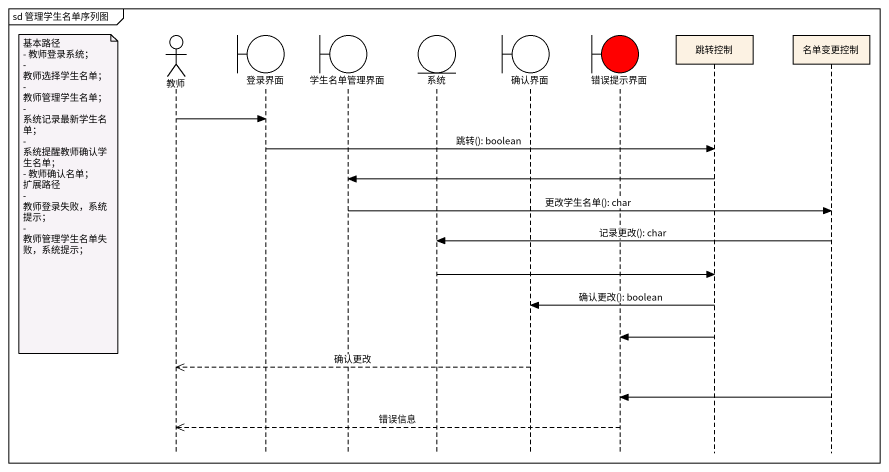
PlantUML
@startuml
mainframe sd 管理学生名单序列图
hide footbox
actor 教师
boundary 登录界面
boundary 学生名单管理界面
entity 系统
boundary 确认界面
boundary 错误提示界面 #FF0000
participant 跳转控制
participant 名单变更控制

教师 -> 登录界面
登录界面 -> 跳转控制 : 跳转(): boolean
跳转控制 -> 学生名单管理界面
note left of 教师
  基本路径
  - 教师登录系统；
  - 教师选择学生名单；
  - 教师管理学生名单；
  - 系统记录最新学生名单；
  - 系统提醒教师确认学生名单；
  - 教师确认名单；
  扩展路径
  - 教师登录失败，系统提示；
  - 教师管理学生名单失败，系统提示；
end note
学生名单管理界面 -> 名单变更控制 : 更改学生名单(): char
名单变更控制 -> 系统 : 记录更改(): char
系统 -> 跳转控制
跳转控制 -> 确认界面 : 确认更改(): boolean
跳转控制 -> 错误提示界面
确认界面 -->> 教师 : 确认更改
名单变更控制 -> 错误提示界面
错误提示界面 -->> 教师 : 错误信息
@enduml
